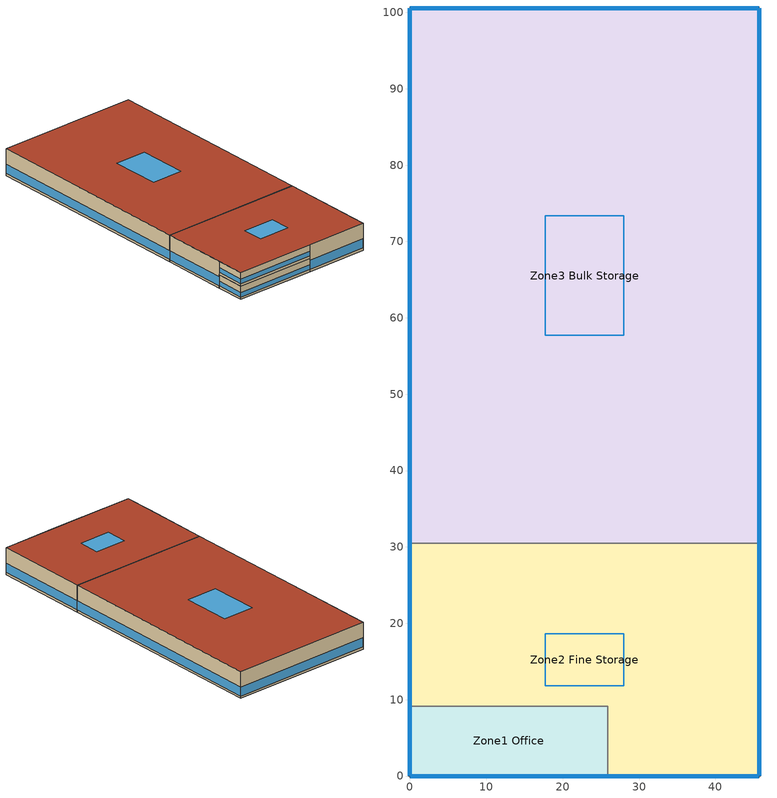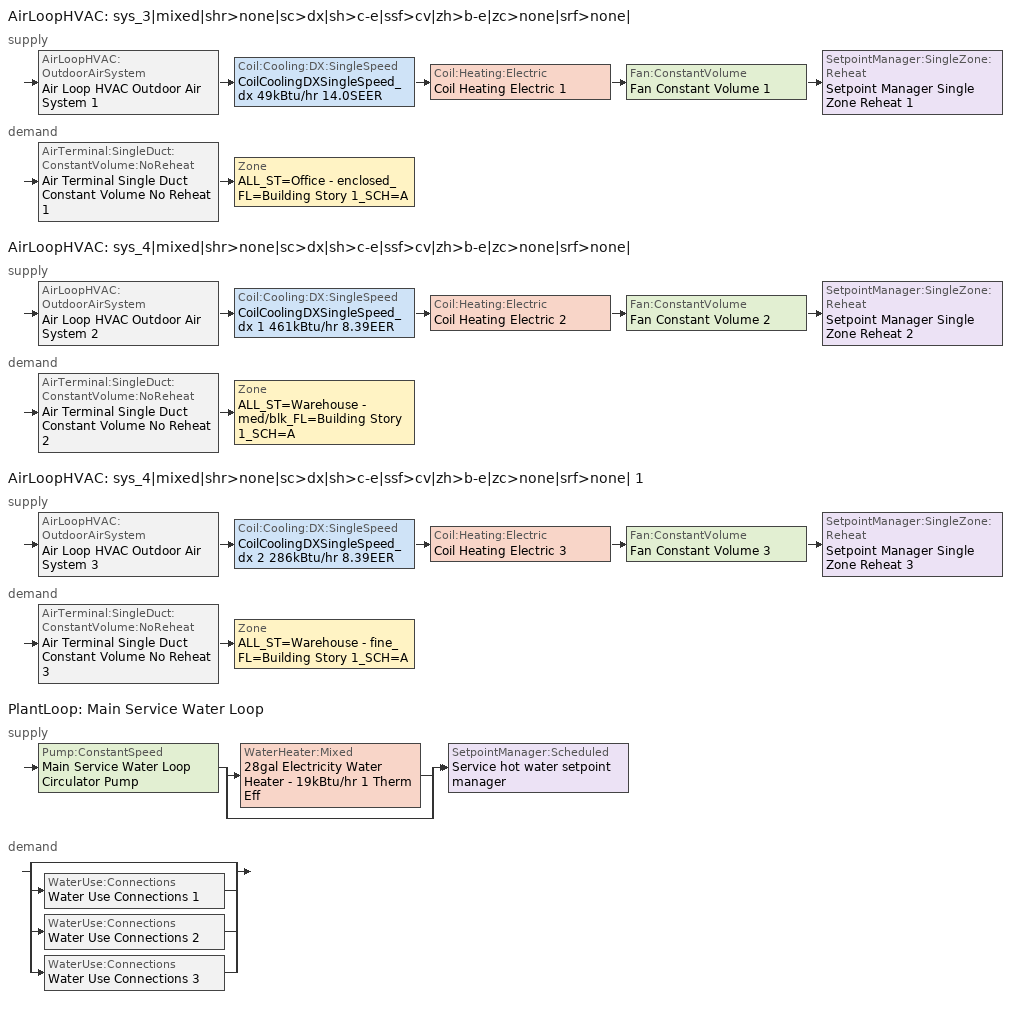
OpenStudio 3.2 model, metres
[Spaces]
Zone3 Bulk Storage
 floor foundation (BTAP-Grnd-Floor-Mass:U-0.757_std): 45.72,100.58 45.72,30.48 0,30.48 0,100.58 z0
 wall outside: 45.72,30.48 45.72,100.58 0,100.58 0,30.48 z0:8.53
 wall to Zone2 Fine Storage: 45.72,30.48 0,30.48 z0:8.53
 window (BTAP-Ext-FixedWindow:U=0.220 SHGC=0.600): 0,100.55 0,30.5 / 45.69,100.58 0.03,100.58 / 45.72,30.5 45.72,100.55 z0.76:3.61
 roof outside: 45.72,30.48 45.72,100.58 0,100.58 0,30.48 z8.53
 skylight (BTAP-Ext-Skylights:U=0.220 SHGC=0.600): 27.97,57.69 27.97,73.37 17.75,73.37 17.75,57.69 z8.53
Zone2 Fine Storage
 floor to Zone1 Office: 0,0 0,9.14 25.91,9.14 25.91,0 z4.27
 floor foundation (BTAP-Grnd-Floor-Mass:U-0.757_std): 45.72,30.48 45.72,0 25.91,0 25.91,9.14 0,9.14 0,30.48 z0
 wall outside: 0,30.48 0,9.14 / 25.91,0 45.72,0 45.72,30.48 z0:8.53; 0,9.14 0,0 25.91,0 z4.27:8.53
 wall to Zone1 Office: 0,9.14 25.91,9.14 25.91,0 z0:4.27
 window (BTAP-Ext-FixedWindow:U=0.220 SHGC=0.600): 25.93,0 45.69,0 / 0,30.45 0,9.17 / 45.72,0.03 45.72,30.45 z0.76:3.61; 0.03,0 25.88,0 z5.03:6.45; 0,9.12 0,0.03 z5.03:6.46
 roof outside: 45.72,0 45.72,30.48 0,30.48 0,0 z8.53
 skylight (BTAP-Ext-Skylights:U=0.220 SHGC=0.600): 27.97,11.83 27.97,18.65 17.75,18.65 17.75,11.83 z8.53
Zone1 Office
 floor foundation (BTAP-Grnd-Floor-Mass:U-0.757_std): 25.91,9.14 25.91,0 0,0 0,9.14 z0
 wall outside: 0,9.14 0,0 25.91,0 z0:4.27
 window (BTAP-Ext-FixedWindow:U=0.220 SHGC=0.600): 0.03,0 25.88,0 / 0,9.12 0,0.03 z0.76:2.19
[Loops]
AirLoopHVAC 'sys_3|mixed|shr>none|sc>dx|sh>c-e|ssf>cv|zh>b-e|zc>none|srf>none|'
 supply: AirLoopHVAC:OutdoorAirSystem 'Air Loop HVAC Outdoor Air System 1' > Coil:Cooling:DX:SingleSpeed 'CoilCoolingDXSingleSpeed_dx 49kBtu/hr 14.0SEER' > Coil:Heating:Electric 'Coil Heating Electric 1' > Fan:ConstantVolume 'Fan Constant Volume 1' > SetpointManager:SingleZone:Reheat 'Setpoint Manager Single Zone Reheat 1'
 demand: AirTerminal:SingleDuct:ConstantVolume:NoReheat 'Air Terminal Single Duct Constant Volume No Reheat 1' > Zone 'ALL_ST=Office - enclosed_FL=Building Story 1_SCH=A'
AirLoopHVAC 'sys_4|mixed|shr>none|sc>dx|sh>c-e|ssf>cv|zh>b-e|zc>none|srf>none|'
 supply: AirLoopHVAC:OutdoorAirSystem 'Air Loop HVAC Outdoor Air System 2' > Coil:Cooling:DX:SingleSpeed 'CoilCoolingDXSingleSpeed_dx 1 461kBtu/hr 8.39EER' > Coil:Heating:Electric 'Coil Heating Electric 2' > Fan:ConstantVolume 'Fan Constant Volume 2' > SetpointManager:SingleZone:Reheat 'Setpoint Manager Single Zone Reheat 2'
 demand: AirTerminal:SingleDuct:ConstantVolume:NoReheat 'Air Terminal Single Duct Constant Volume No Reheat 2' > Zone 'ALL_ST=Warehouse - med/blk_FL=Building Story 1_SCH=A'
AirLoopHVAC 'sys_4|mixed|shr>none|sc>dx|sh>c-e|ssf>cv|zh>b-e|zc>none|srf>none| 1'
 supply: AirLoopHVAC:OutdoorAirSystem 'Air Loop HVAC Outdoor Air System 3' > Coil:Cooling:DX:SingleSpeed 'CoilCoolingDXSingleSpeed_dx 2 286kBtu/hr 8.39EER' > Coil:Heating:Electric 'Coil Heating Electric 3' > Fan:ConstantVolume 'Fan Constant Volume 3' > SetpointManager:SingleZone:Reheat 'Setpoint Manager Single Zone Reheat 3'
 demand: AirTerminal:SingleDuct:ConstantVolume:NoReheat 'Air Terminal Single Duct Constant Volume No Reheat 3' > Zone 'ALL_ST=Warehouse - fine_FL=Building Story 1_SCH=A'
PlantLoop 'Main Service Water Loop'
 supply: Pump:ConstantSpeed 'Main Service Water Loop Circulator Pump' > split
  | WaterHeater:Mixed '28gal Electricity Water Heater - 19kBtu/hr 1 Therm Eff'
  | bypass
  join > SetpointManager:Scheduled 'Service hot water setpoint manager'
 demand: split
  | bypass
  | WaterUse:Connections 'Water Use Connections 1'
  | WaterUse:Connections 'Water Use Connections 2'
  | WaterUse:Connections 'Water Use Connections 3'
[ClimateZones]
Climate Zone Institution Name 1=ASHRAE; Climate Zone Document Name 1=ANSI/ASHRAE Standard 169; Climate Zone Document Year 1=2006; Climate Zone Institution Name 2=CEC; Climate Zone Document Name 2=California Climate Zone Descriptions; Climate Zone Document Year 2=1995
[Building]
Warehouse: Default Construction Set=BTAP-Mass at hdd = 5000.0; Standards Number of Stories=1; Standards Number of Above Ground Stories=1; Standards Template=NECB2011; Standards Building Type=Warehouse
[Site]
Calgary Intl AP_AB_CAN: Latitude {deg}=51.114; Longitude {deg}=-114.02; Time Zone {hr}=-7; Elevation {m}=1084.1
[Site:WaterMainsTemperature]
Calculation Method=Correlation; Annual Average Outdoor Air Temperature {C}=5; Maximum Difference In Monthly Average Outdoor Air Temperatures {deltaC}=23.3
[Site:GroundTemperature:BuildingSurface]
19.527, 19.502, 19.536, 19.598, 20.002, 21.64, 22.225, 22.375, 21.449, 20.121, 19.802, 19.633
[SizingPeriod:DesignDay] Barometric Pressure {Pa}=88961; Sky Clearness=0; Rain Indicator=0; Snow Indicator=0; Day of Month=21; Daylight Saving Time Indicator=0; Humidity Indicating Type=Wetbulb; Dry-Bulb Temperature Range Modifier Type=DefaultMultipliers
Name | Maximum Dry-Bulb Temperature {C} | Daily Dry-Bulb Temperature Range {deltaC} | Humidity Indicating Conditions at Maximum Dry-Bulb | Wind Speed {m/s} | Wind Direction {deg} | Month | Day Type | Solar Model Indicator | ASHRAE Taub | ASHRAE Taud
Calgary Intl AP Ann Clg .4% Condns DB=>MWB | 28.5 | 12.1 | 16.1 | 4.5 | 160 | 7 | SummerDesignDay | ASHRAETau | 0.339 | 2.421
Calgary Intl AP Ann Htg 99.6% Condns DB | -28.5 | 0 | -28.5 | 2.9 | 200 | 1 | WinterDesignDay | ASHRAEClearSky
[Material:NoMass] Roughness=Smooth; Thermal Absorptance=0.9; Solar Absorptance=0.7
Name | Thermal Resistance {m2-K/W} | Visible Absorptance
Typical Carpet Pad; Typical Carpet Pad 1 | 0.21648 | 0.8
Typical Insulation 1 | 5.91238 | 0.7
Typical Insulation 2 | 4.49096 | 0.7
Typical Insulation 3 | 6.17282 | 0.7
Typical Carpet Pad 2 | 1.25503 | 0.8
Typical Carpet Pad 3; Typical Carpet Pad 4 | 3.45515 | 0.8
Typical Insulation 4 | 0.454528 | 0.7
Typical Insulation 5 | 0.454545 | 0.7
[Material]
Name | Roughness | Thickness {m} | Conductivity {W/m-K} | Density {kg/m3} | Specific Heat {J/kg-K} | Thermal Absorptance | Solar Absorptance | Visible Absorptance
G05 25mm wood | MediumSmooth | 0.0254 | 0.15 | 608 | 1630 | 0.9 | 0.5 | 0.5
100mm Normalweight concrete floor 1 | MediumSmooth | 0.1016 | 2.31 | 2322 | 832
G01 13mm gypsum board 1 | Smooth | 0.0127 | 0.16 | 800 | 1090 | 0.9 | 0.7 | 0.5
4 in. Normalweight Concrete Floor 1 | MediumRough | 0.1016 | 2.31 | 2322 | 832 | 0.9 | 0.7 | 0.7
1IN Stucco 1 | Smooth | 0.0253 | 0.6918 | 1858 | 837 | 0.9 | 0.7 | 0.92
8IN CONCRETE HW RefBldg 1 | Rough | 0.2032 | 1.311 | 2240 | 836.8 | 0.9 | 0.7 | 0.7
1/2IN Gypsum 1 | Smooth | 0.0127 | 0.16 | 784.9 | 830 | 0.9 | 0.4 | 0.4
Metal Roof Surface 1; F08 Metal surface 1 | Smooth | 0.0008 | 45.28 | 7824 | 500 | 0.9 | 0.7 | 0.7
6 in. Normalweight Concrete Floor 1; 6 in. Normalweight Concrete Floor 2; 6 in. Normalweight Concrete Floor 3 | MediumRough | 0.1524 | 2.31 | 2322 | 832 | 0.9 | 0.7 | 0.7
Expanded Polystyrene | MediumSmooth | 0.0363959 | 0.029 | 29 | 1210
[Construction]
BTAP-Int-Partition; BTAP-Int-Door: G05 25mm wood
BTAP-Int-Floor: 100mm Normalweight concrete floor 1, Typical Carpet Pad
BTAP-Int-Wall: G01 13mm gypsum board 1, G01 13mm gypsum board 1
BTAP-Int-Ceiling: Typical Carpet Pad, 100mm Normalweight concrete floor 1
BTAP-Int-Window: SimpleGlazing
BTAP-Ext-Floor-Mass:U-0.162: Typical Insulation 1, 4 in. Normalweight Concrete Floor 1, Typical Carpet Pad 1
BTAP-Ext-Wall-Mass:U-0.21: 1IN Stucco 1, 8IN CONCRETE HW RefBldg 1, Typical Insulation 2, 1/2IN Gypsum 1
BTAP-Ext-Roof-Metal:U-0.162: Metal Roof Surface 1, Typical Insulation 3
BTAP-Grnd-Floor-Mass:U-0.757: 6 in. Normalweight Concrete Floor 1, Typical Carpet Pad 2
BTAP-Grnd-Wall-Mass:U-0.284: 6 in. Normalweight Concrete Floor 2, Typical Carpet Pad 3
BTAP-Grnd-Roof-Mass:U-0.284: 6 in. Normalweight Concrete Floor 3, Typical Carpet Pad 4
BTAP-Ext-FixedWindow:U=0.220 SHGC=0.600; BTAP-Ext-GlassDoors:U=0.220 SHGC=0.600; BTAP-Ext-Skylights:U=0.220 SHGC=0.600; BTAP-Ext-DaylightDomes:U=0.220 SHGC=0.600; BTAP-Ext-DaylightDiffuser:U=0.220 SHGC=0.600: SimpleGlazing:U=0.220 SHGC=0.600
BTAP-Ext-Door:U-2.2: F08 Metal surface 1, Typical Insulation 4
BTAP-Ext-OverHeadDoor:U-2.2: Typical Insulation 5
BTAP-Grnd-Floor-Mass:U-0.757_std: 6 in. Normalweight Concrete Floor 1, Expanded Polystyrene
[DefaultConstructionSet]
BTAP-Mass at hdd = 5000.0: Default Exterior Surface Constructions=BTAP-Mass at hdd = 5000.0; Default Interior Surface Constructions=Default Surface Constructions 2; Default Ground Contact Surface Constructions=BTAP-Mass at hdd = 5000.0 1; Default Exterior SubSurface Constructions=BTAP-Mass at hdd = 5000.0; Default Interior SubSurface Constructions=Default Sub Surface Constructions 2; Interior Partition Construction=BTAP-Int-Partition
[DefaultSurfaceConstructions]
Name | Floor Construction | Wall Construction | Roof Ceiling Construction
Default Surface Constructions 2 | BTAP-Int-Floor | BTAP-Int-Wall | BTAP-Int-Ceiling
BTAP-Mass at hdd = 5000.0 | BTAP-Ext-Floor-Mass:U-0.162 | BTAP-Ext-Wall-Mass:U-0.21 | BTAP-Ext-Roof-Metal:U-0.162
BTAP-Mass at hdd = 5000.0 1 | BTAP-Grnd-Floor-Mass:U-0.757 | BTAP-Grnd-Wall-Mass:U-0.284 | BTAP-Grnd-Roof-Mass:U-0.284
[DefaultSubSurfaceConstructions]
Name | Fixed Window Construction | Operable Window Construction | Door Construction | Glass Door Construction | Overhead Door Construction | Skylight Construction | Tubular Daylight Dome Construction | Tubular Daylight Diffuser Construction
Default Sub Surface Constructions 2 | BTAP-Int-Window | BTAP-Int-Window | BTAP-Int-Door
BTAP-Mass at hdd = 5000.0 | BTAP-Ext-FixedWindow:U=0.220 SHGC=0.600 | BTAP-Ext-FixedWindow:U=0.220 SHGC=0.600 | BTAP-Ext-Door:U-2.2 | BTAP-Ext-GlassDoors:U=0.220 SHGC=0.600 | BTAP-Ext-OverHeadDoor:U-2.2 | BTAP-Ext-Skylights:U=0.220 SHGC=0.600 | BTAP-Ext-DaylightDomes:U=0.220 SHGC=0.600 | BTAP-Ext-DaylightDiffuser:U=0.220 SHGC=0.600
[WindowMaterial:SimpleGlazingSystem] U-Factor {W/m2-K}=2.2; Solar Heat Gain Coefficient=0.6; Visible Transmittance=0.21
SimpleGlazing; SimpleGlazing:U=0.220 SHGC=0.600
[Space] Building Story=Building Story 1; Part of Total Floor Area=Yes
Name | Space Type | Thermal Zone
Zone3 Bulk Storage | Space Function Warehouse - med/blk | ALL_ST=Warehouse - med/blk_FL=Building Story 1_SCH=A
Zone2 Fine Storage | Space Function Warehouse - fine | ALL_ST=Warehouse - fine_FL=Building Story 1_SCH=A
Zone1 Office | Space Function Office - enclosed | ALL_ST=Office - enclosed_FL=Building Story 1_SCH=A
[BuildingStory]
Building Story 1: Nominal Z Coordinate {m}=0
[SpaceType] Standards Building Type=Space Function
Name | Default Schedule Set | Design Specification Outdoor Air Object | Standards Space Type
Space Function Warehouse - med/blk | Space Function Warehouse - med/blk Schedule Set | Space Function Warehouse - med/blk Ventilation | Warehouse - med/blk
Space Function Warehouse - fine | Space Function Warehouse - fine Schedule Set | Space Function Warehouse - fine Ventilation | Warehouse - fine
Space Function Office - enclosed | Space Function Office - enclosed Schedule Set | Space Function Office - enclosed Ventilation | Office - enclosed
[People:Definition] Number of People Calculation Method=People/Area; Fraction Radiant=0.3
Name | People per Space Floor Area {person/m2}
Space Function Office - enclosed People Definition | 0.0500522
Space Function Warehouse - fine People Definition | 0.0200209
Space Function Warehouse - med/blk People Definition | 0.0100104
[People] Work Efficiency Schedule=Work Efficiency Schedule; Clothing Insulation Schedule=Clothing Schedule; Air Velocity Schedule=Air Velocity Schedule; Multiplier=1
Name | People Definition | Space or SpaceType
Space Function Office - enclosed People | Space Function Office - enclosed People Definition | Space Function Office - enclosed
Space Function Warehouse - fine People | Space Function Warehouse - fine People Definition | Space Function Warehouse - fine
Space Function Warehouse - med/blk People | Space Function Warehouse - med/blk People Definition | Space Function Warehouse - med/blk
[Lights:Definition] Design Level Calculation Method=Watts/Area; Fraction Radiant=0.5; Fraction Visible=0.2
Name | Watts per Space Floor Area {W/m2}
Space Function Office - enclosed Lights Definition | 11.8999
Space Function Warehouse - fine Lights Definition | 10.1999
Space Function Warehouse - med/blk Lights Definition | 6.39995
[Lights] Fraction Replaceable=1
Name | Lights Definition | Space or SpaceType
Space Function Office - enclosed Lights | Space Function Office - enclosed Lights Definition | Space Function Office - enclosed
Space Function Warehouse - fine Lights | Space Function Warehouse - fine Lights Definition | Space Function Warehouse - fine
Space Function Warehouse - med/blk Lights | Space Function Warehouse - med/blk Lights Definition | Space Function Warehouse - med/blk
[ElectricEquipment:Definition] Design Level Calculation Method=Watts/Area; Fraction Radiant=0.5
Name | Watts per Space Floor Area {W/m2}
Space Function Office - enclosed Elec Equip Definition | 7.49994
Space Function Warehouse - fine Elec Equip Definition; Space Function Warehouse - med/blk Elec Equip Definition | 0.999992
[ElectricEquipment]
Name | Electric Equipment Definition | Space or SpaceType
Space Function Office - enclosed Elec Equip | Space Function Office - enclosed Elec Equip Definition | Space Function Office - enclosed
Space Function Warehouse - fine Elec Equip | Space Function Warehouse - fine Elec Equip Definition | Space Function Warehouse - fine
Space Function Warehouse - med/blk Elec Equip | Space Function Warehouse - med/blk Elec Equip Definition | Space Function Warehouse - med/blk
[DesignSpecification:OutdoorAir] Outdoor Air Method=Sum
Name | Outdoor Air Flow per Person {m3/s-person} | Outdoor Air Flow per Floor Area {m3/s-m2}
Space Function Office - enclosed Ventilation | 0.0142092
Space Function Warehouse - fine Ventilation; Space Function Warehouse - med/blk Ventilation |  | 0.000254
[DefaultScheduleSet] Number of People Schedule=NECB-A-Occupancy; People Activity Level Schedule=NECB-Activity; Lighting Schedule=NECB-A-Lighting; Electric Equipment Schedule=NECB-A-Electric-Equipment; Infiltration Schedule=Always On
Space Function Office - enclosed Schedule Set; Space Function Warehouse - fine Schedule Set; Space Function Warehouse - med/blk Schedule Set
[ThermostatSetpoint:DualSetpoint] Heating Setpoint Temperature Schedule=NECB-A-Thermostat Setpoint-Heating; Cooling Setpoint Temperature Schedule=NECB-A-Thermostat Setpoint-Cooling
Space Function Office - enclosed Thermostat 3; Space Function Warehouse - med/blk Thermostat 3; Space Function Warehouse - fine Thermostat 3
[SpaceInfiltration:DesignFlowRate] Schedule=Always On Discrete; Design Flow Rate Calculation Method=Flow/ExteriorArea; Flow per Exterior Surface Area {m3/s-m2}=0.00025; Constant Term Coefficient=0; Temperature Term Coefficient=0; Velocity Term Coefficient=0.224; Velocity Squared Term Coefficient=0
Name | Space or SpaceType
Zone1 Office Infiltration | Zone1 Office
Zone2 Fine Storage Infiltration | Zone2 Fine Storage
Zone3 Bulk Storage Infiltration | Zone3 Bulk Storage
[ThermalZone] Use Ideal Air Loads=No
Name | Thermostat
ALL_ST=Office - enclosed_FL=Building Story 1_SCH=A | Space Function Office - enclosed Thermostat 3
ALL_ST=Warehouse - med/blk_FL=Building Story 1_SCH=A | Space Function Warehouse - med/blk Thermostat 3
ALL_ST=Warehouse - fine_FL=Building Story 1_SCH=A | Space Function Warehouse - fine Thermostat 3
[Sizing:Zone] Zone Cooling Design Supply Air Temperature Input Method=TemperatureDifference; Zone Cooling Design Supply Air Temperature {C}=14; Zone Cooling Design Supply Air Temperature Difference {deltaC}=11; Zone Heating Design Supply Air Temperature Input Method=TemperatureDifference; Zone Heating Design Supply Air Temperature {C}=40; Zone Heating Design Supply Air Temperature Difference {deltaC}=21; Zone Cooling Design Supply Air Humidity Ratio {kg-H2O/kg-air}=0.0085; Zone Heating Design Supply Air Humidity Ratio {kg-H2O/kg-air}=0.008; Zone Heating Sizing Factor=1.3; Zone Cooling Sizing Factor=1.1; Cooling Design Air Flow Method=DesignDay; Heating Design Air Flow Method=DesignDay; Account for Dedicated Outdoor Air System=No; Dedicated Outdoor Air System Control Strategy=NeutralSupplyAir; Dedicated Outdoor Air Low Setpoint Temperature for Design {C}=autosize; Dedicated Outdoor Air High Setpoint Temperature for Design {C}=autosize
ALL_ST=Office - enclosed_FL=Building Story 1_SCH=A; ALL_ST=Warehouse - med/blk_FL=Building Story 1_SCH=A; ALL_ST=Warehouse - fine_FL=Building Story 1_SCH=A
[Zone equipment]
ALL_ST=Office - enclosed_FL=Building Story 1_SCH=A: Zone HVAC Baseboard Convective Electric 1, Air Terminal Single Duct Constant Volume No Reheat 1
ALL_ST=Warehouse - med/blk_FL=Building Story 1_SCH=A: Zone HVAC Baseboard Convective Electric 2, Air Terminal Single Duct Constant Volume No Reheat 2
ALL_ST=Warehouse - fine_FL=Building Story 1_SCH=A: Zone HVAC Baseboard Convective Electric 3, Air Terminal Single Duct Constant Volume No Reheat 3
[Foundation:Kiva]
Bldg Kiva Foundation: Wall Height Above Grade {m}=0; Wall Depth Below Slab {m}=0
[SurfaceProperty:ExposedFoundationPerimeter] Exposed Perimeter Calculation Method=TotalExposedPerimeter
Name | Total Exposed Perimeter {m}
Office Floor | 35.0503
Fine Storage Floor | 71.6245
Bulk Storage Floor | 185.919
[Foundation:Kiva:Settings]

[AirLoopHVAC] Design Supply Air Flow Rate {m3/s}=autosize; Design Return Air Flow Fraction of Supply Air Flow=1
Name | Availability Schedule
sys_3|mixed|shr>none|sc>dx|sh>c-e|ssf>cv|zh>b-e|zc>none|srf>none| | sys_3|mixed|shr>none|sc>dx|sh>c-e|ssf>cv|zh>b-e|zc>none|srf>none| Occ Sch
sys_4|mixed|shr>none|sc>dx|sh>c-e|ssf>cv|zh>b-e|zc>none|srf>none| | sys_4|mixed|shr>none|sc>dx|sh>c-e|ssf>cv|zh>b-e|zc>none|srf>none| Occ Sch
sys_4|mixed|shr>none|sc>dx|sh>c-e|ssf>cv|zh>b-e|zc>none|srf>none| 1 | sys_4|mixed|shr>none|sc>dx|sh>c-e|ssf>cv|zh>b-e|zc>none|srf>none| 1 Occ Sch
[Sizing:System] Type of Load to Size On=Sensible; Design Outdoor Air Flow Rate {m3/s}=Autosize; Central Heating Maximum System Air Flow Ratio=1; Preheat Design Temperature {C}=7; Preheat Design Humidity Ratio {kg-H2O/kg-Air}=0.008; Precool Design Temperature {C}=13; Precool Design Humidity Ratio {kg-H2O/kg-Air}=0.008; Central Cooling Design Supply Air Temperature {C}=13; Central Heating Design Supply Air Temperature {C}=43; Sizing Option=NonCoincident; 100% Outdoor Air in Cooling=No; 100% Outdoor Air in Heating=No; Central Cooling Design Supply Air Humidity Ratio {kg-H2O/kg-Air}=0.0085; Central Heating Design Supply Air Humidity Ratio {kg-H2O/kg-Air}=0.008; Cooling Design Air Flow Method=DesignDay; Cooling Design Air Flow Rate {m3/s}=0; Heating Design Air Flow Method=DesignDay; Heating Design Air Flow Rate {m3/s}=0; System Outdoor Air Method=ZoneSum; Zone Maximum Outdoor Air Fraction=1; Cooling Supply Air Flow Rate Per Floor Area {m3/s-m2}=0.00996765; Cooling Fraction of Autosized Cooling Supply Air Flow Rate=1; Cooling Supply Air Flow Rate Per Unit Cooling Capacity {m3/s-W}=3.94755e-05; Heating Supply Air Flow Rate Per Floor Area {m3/s-m2}=0.00996765; Heating Fraction of Autosized Heating Supply Air Flow Rate=1; Heating Fraction of Autosized Cooling Supply Air Flow Rate=1; Heating Supply Air Flow Rate Per Unit Heating Capacity {m3/s-W}=3.15882e-05; Cooling Design Capacity Method=CoolingDesignCapacity; Cooling Design Capacity {W}=autosize; Cooling Design Capacity Per Floor Area {W/m2}=234.7; Fraction of Autosized Cooling Design Capacity=1; Heating Design Capacity Method=HeatingDesignCapacity; Heating Design Capacity {W}=autosize; Heating Design Capacity Per Floor Area {W/m2}=157; Fraction of Autosized Heating Design Capacity=1; Central Cooling Capacity Control Method=OnOff
sys_3|mixed|shr>none|sc>dx|sh>c-e|ssf>cv|zh>b-e|zc>none|srf>none|; sys_4|mixed|shr>none|sc>dx|sh>c-e|ssf>cv|zh>b-e|zc>none|srf>none|; sys_4|mixed|shr>none|sc>dx|sh>c-e|ssf>cv|zh>b-e|zc>none|srf>none| 1
[Fan:ConstantVolume] Availability Schedule=Always On Discrete; Fan Total Efficiency=0.39975; Pressure Rise {Pa}=640; Maximum Flow Rate {m3/s}=AutoSize; Motor Efficiency=0.615
Fan Constant Volume 1; Fan Constant Volume 2; Fan Constant Volume 3
[Coil:Cooling:DX:SingleSpeed] Availability Schedule=Always On Discrete; Rated Total Cooling Capacity {W}=autosize; Rated Sensible Heat Ratio=autosize; Rated Air Flow Rate {m3/s}=autosize; Rated Evaporator Fan Power Per Volume Flow Rate {W/(m3/s)}=773.3; Total Cooling Capacity Function of Temperature Curve=DXCOOL-NECB2011-REF-CAPFT; Total Cooling Capacity Function of Flow Fraction Curve=DXCOOL-NECB2011-REF-CAPFFLOW; Energy Input Ratio Function of Temperature Curve=DXCOOL-NECB2011-REF-COOLEIRFT; Energy Input Ratio Function of Flow Fraction Curve=DXCOOL-NECB2011-REF-COOLEIRFFLOW; Part Load Fraction Correlation Curve=DXCOOL-NECB2011-REF-COOLPLFFPLR; Minimum Outdoor Dry-Bulb Temperature for Compressor Operation {C}=-25; Condenser Type=AirCooled; Evaporative Condenser Effectiveness=0; Evaporative Condenser Air Flow Rate {m3/s}=Autosize; Evaporative Condenser Pump Rated Power Consumption {W}=Autosize; Crankcase Heater Capacity {W}=0; Maximum Outdoor Dry-Bulb Temperature for Crankcase Heater Operation {C}=0; Basin Heater Capacity {W/K}=0; Basin Heater Setpoint Temperature {C}=10
Name | Rated COP {W/W}
CoilCoolingDXSingleSpeed_dx 49kBtu/hr 14.0SEER | 4.11713
CoilCoolingDXSingleSpeed_dx 1 461kBtu/hr 8.39EER; CoilCoolingDXSingleSpeed_dx 2 286kBtu/hr 8.39EER | 2.92983
[Coil:Heating:Electric] Availability Schedule=Always On Discrete
Coil Heating Electric 1; Coil Heating Electric 2; Coil Heating Electric 3
[Controller:OutdoorAir] Minimum Outdoor Air Flow Rate {m3/s}=autosize; Maximum Outdoor Air Flow Rate {m3/s}=Autosize; Economizer Control Action Type=ModulateFlow; Lockout Type=NoLockout; Minimum Limit Type=FixedMinimum; High Humidity Control=No; Heat Recovery Bypass Control Type=BypassWhenWithinEconomizerLimits
Name | Economizer Control Type | Economizer Maximum Limit Dry-Bulb Temperature {C} | Economizer Maximum Limit Enthalpy {J/kg} | Economizer Minimum Limit Dry-Bulb Temperature {C} | Minimum Outdoor Air Schedule | Controller Mechanical Ventilation
Controller Outdoor Air 1 | NoEconomizer | 28 | 64000 | -100 | sys_3|mixed|shr>none|sc>dx|sh>c-e|ssf>cv|zh>b-e|zc>none|srf>none| Occ Sch | Controller Mechanical Ventilation 1
Controller Outdoor Air 2 | DifferentialEnthalpy |  |  |  | sys_4|mixed|shr>none|sc>dx|sh>c-e|ssf>cv|zh>b-e|zc>none|srf>none| Occ Sch | Controller Mechanical Ventilation 2
Controller Outdoor Air 3 | DifferentialEnthalpy |  |  |  | sys_4|mixed|shr>none|sc>dx|sh>c-e|ssf>cv|zh>b-e|zc>none|srf>none| 1 Occ Sch | Controller Mechanical Ventilation 3
[Controller:MechanicalVentilation] Availability Schedule=Always On Discrete; System Outdoor Air Method=ZoneSum
Controller Mechanical Ventilation 1; Controller Mechanical Ventilation 2; Controller Mechanical Ventilation 3
[AirLoopHVAC:OutdoorAirSystem]
Name | Controller
Air Loop HVAC Outdoor Air System 1 | Controller Outdoor Air 1
Air Loop HVAC Outdoor Air System 2 | Controller Outdoor Air 2
Air Loop HVAC Outdoor Air System 3 | Controller Outdoor Air 3
[SetpointManager:SingleZone:Reheat] Minimum Supply Air Temperature {C}=13; Maximum Supply Air Temperature {C}=43
Name | Control Zone
Setpoint Manager Single Zone Reheat 1 | ALL_ST=Office - enclosed_FL=Building Story 1_SCH=A
Setpoint Manager Single Zone Reheat 2 | ALL_ST=Warehouse - med/blk_FL=Building Story 1_SCH=A
Setpoint Manager Single Zone Reheat 3 | ALL_ST=Warehouse - fine_FL=Building Story 1_SCH=A
[ZoneHVAC:Baseboard:Convective:Electric] Availability Schedule=Always On Discrete; Nominal Capacity {W}=autosize; Efficiency=1
Zone HVAC Baseboard Convective Electric 1; Zone HVAC Baseboard Convective Electric 2; Zone HVAC Baseboard Convective Electric 3
[AirTerminal:SingleDuct:ConstantVolume:NoReheat] Availability Schedule=Always On Discrete; Maximum Air Flow Rate {m3/s}=AutoSize
Air Terminal Single Duct Constant Volume No Reheat 1; Air Terminal Single Duct Constant Volume No Reheat 2; Air Terminal Single Duct Constant Volume No Reheat 3
[PlantLoop]
Main Service Water Loop: Glycol Concentration=0; Maximum Loop Temperature {C}=60; Minimum Loop Temperature {C}=10; Plant Loop Volume {m3}=Autocalculate; Load Distribution Scheme=Optimal
[Sizing:Plant]
Main Service Water Loop: Loop Type=Heating; Design Loop Exit Temperature {C}=60; Loop Design Temperature Difference {deltaC}=5; Sizing Option=NonCoincident; Zone Timesteps in Averaging Window=1; Coincident Sizing Factor Mode=None
[SetpointManager:Scheduled]
Service hot water setpoint manager: Control Variable=Temperature; Schedule=Service Water Loop Temp - 140F
[Pump:ConstantSpeed]
Main Service Water Loop Circulator Pump: Rated Flow Rate {m3/s}=autosize; Rated Pump Head {Pa}=5452.21; Rated Power Consumption {W}=autosize; Motor Efficiency=0.7; Fraction of Motor Inefficiencies to Fluid Stream=0; Pump Control Type=Intermittent; Design Power Sizing Method=PowerPerFlowPerPressure; Design Electric Power per Unit Flow Rate {W/(m3/s)}=348701.1; Design Shaft Power per Unit Flow Rate per Unit Head {W-s/m3-Pa}=1.28205
[WaterHeater:Mixed]
28gal Electricity Water Heater - 19kBtu/hr 1 Therm Eff: Tank Volume {m3}=0.105773; Setpoint Temperature Schedule=Service Water Loop Temp - 140F; Deadband Temperature Difference {deltaC}=2; Maximum Temperature Limit {C}=60; Heater Control Type=Cycle; Heater Maximum Capacity {W}=5526.65; Heater Fuel Type=Electricity; Heater Thermal Efficiency=1; Off Cycle Parasitic Fuel Consumption Rate {W}=21.6672; Off Cycle Parasitic Fuel Type=Electricity; Off Cycle Parasitic Heat Fraction to Tank=0.8; On Cycle Parasitic Fuel Consumption Rate {W}=21.6672; On Cycle Parasitic Fuel Type=Electricity; On Cycle Parasitic Heat Fraction to Tank=0; Ambient Temperature Indicator=Schedule; Ambient Temperature Schedule=Water Heater Ambient Temp Schedule - 70.0f; Off Cycle Loss Coefficient to Ambient Temperature {W/K}=1.57255; On Cycle Loss Coefficient to Ambient Temperature {W/K}=1.57255; Use Side Effectiveness=1; Source Side Effectiveness=1; Use Side Design Flow Rate {m3/s}=autosize; Source Side Design Flow Rate {m3/s}=autosize; Indirect Water Heating Recovery Time {hr}=1.5; Source Side Flow Control Mode=IndirectHeatPrimarySetpoint
[WaterHeater:Sizing]
28gal Electricity Water Heater - 19kBtu/hr 1 Therm Eff: Design Mode=PeakDraw; Time Storage Can Meet Peak Draw {hr}=0.538503; Time for Tank Recovery {hr}=0; Nominal Tank Volume for Autosizing Plant Connections {m3}=1
[WaterUse:Connections] Drain Water Heat Exchanger Type=None; Drain Water Heat Exchanger Destination=Plant
Name | Water Use Equipment Name 1
Water Use Connections 1 | Zone1 office Service Water Use 0.09gal/min
Water Use Connections 2 | Zone2 fine storage Service Water Use 0.15gal/min
Water Use Connections 3 | Zone3 bulk storage Service Water Use 0.18gal/min
[WaterUse:Equipment:Definition]
Name | Peak Flow Rate {m3/s} | Target Temperature Schedule | Sensible Fraction Schedule | Latent Fraction Schedule
Zone1 office Service Water Use Def 0.09gal/min | 5.73409e-06 | Schedule Ruleset 5 | Schedule Ruleset 3 | Schedule Ruleset 4
Zone2 fine storage Service Water Use Def 0.15gal/min | 9.75642e-06 | Schedule Ruleset 8 | Schedule Ruleset 6 | Schedule Ruleset 7
Zone3 bulk storage Service Water Use Def 0.18gal/min | 1.12199e-05 | Schedule Ruleset 11 | Schedule Ruleset 9 | Schedule Ruleset 10
[WaterUse:Equipment] Flow Rate Fraction Schedule=NECB-A-Service Water Heating
Name | Water Use Equipment Definition | Space
Zone1 office Service Water Use 0.09gal/min | Zone1 office Service Water Use Def 0.09gal/min | Zone1 Office
Zone2 fine storage Service Water Use 0.15gal/min | Zone2 fine storage Service Water Use Def 0.15gal/min | Zone2 Fine Storage
Zone3 bulk storage Service Water Use 0.18gal/min | Zone3 bulk storage Service Water Use Def 0.18gal/min | Zone3 Bulk Storage
[AvailabilityManager:NightCycle] Applicability Schedule=Always On Discrete; Control Type=CycleOnAny; Thermostat Tolerance {deltaC}=1; Cycling Run Time {s}=3600
Availability Manager Night Cycle 1; Availability Manager Night Cycle 2; Availability Manager Night Cycle 3
[EnergyManagementSystem:Sensor] Output Variable or Output Meter Index Key=Environment; Output Variable or Output Meter=Site Outdoor Air Drybulb Temperature
OAT; OAT_1
[EnergyManagementSystem:Actuator] Actuated Component Type=Schedule:Year; Actuated Component Control Type=Schedule Value
Name | Actuated Component
sys4mixedshrnonescdxshcessfcvzhbezcnonesrfnoneHtgSch0; sys4mixedshrnonescdxshcessfcvzhbezcnonesrfnone1HtgSch0 | NECB-A-Thermostat Setpoint-Heating
sys4mixedshrnonescdxshcessfcvzhbezcnonesrfnoneClgSch0; sys4mixedshrnonescdxshcessfcvzhbezcnonesrfnone1ClgSch0 | NECB-A-Thermostat Setpoint-Cooling
[EnergyManagementSystem:Program]
sys4mixedshrnonescdxshcessfcvzhbezcnonesrfnoneOptimumStartProg0: IF DaylightSavings==0 && DayOfWeek>1 && Hour==5 && OAT<23.9 && OAT>1.7; SET sys4mixedshrnonescdxshcessfcvzhbezcnonesrfnoneClgSch0 = 29.4; SET sys4mixedshrnonescdxshcessfcvzhbezcnonesrfnoneHtgSch0 = 15.6; ELSEIF DaylightSavings==0 && DayOfWeek==1 && Hour==7 && OAT<23.9 && OAT>1.7; SET sys4mixedshrnonescdxshcessfcvzhbezcnonesrfnoneClgSch0 = 29.4; SET sys4mixedshrnonescdxshcessfcvzhbezcnonesrfnoneHtgSch0 = 15.6; ELSEIF DaylightSavings==1 && DayOfWeek>1 && Hour==4 && OAT<23.9 && OAT>1.7; SET sys4mixedshrnonescdxshcessfcvzhbezcnonesrfnoneClgSch0 = 29.4; SET sys4mixedshrnonescdxshcessfcvzhbezcnonesrfnoneHtgSch0 = 15.6; ELSEIF DaylightSavings==1 && DayOfWeek==1 && Hour==6 && OAT<23.9 && OAT>1.7; SET sys4mixedshrnonescdxshcessfcvzhbezcnonesrfnoneClgSch0 = 29.4; SET sys4mixedshrnonescdxshcessfcvzhbezcnonesrfnoneHtgSch0 = 15.6; ELSE; SET sys4mixedshrnonescdxshcessfcvzhbezcnonesrfnoneClgSch0 = NULL; SET sys4mixedshrnonescdxshcessfcvzhbezcnonesrfnoneHtgSch0 = NULL; ENDIF
sys4mixedshrnonescdxshcessfcvzhbezcnonesrfnone1OptimumStartProg0: IF DaylightSavings==0 && DayOfWeek>1 && Hour==5 && OAT_1<23.9 && OAT_1>1.7; SET sys4mixedshrnonescdxshcessfcvzhbezcnonesrfnone1ClgSch0 = 29.4; SET sys4mixedshrnonescdxshcessfcvzhbezcnonesrfnone1HtgSch0 = 15.6; ELSEIF DaylightSavings==0 && DayOfWeek==1 && Hour==7 && OAT_1<23.9 && OAT_1>1.7; SET sys4mixedshrnonescdxshcessfcvzhbezcnonesrfnone1ClgSch0 = 29.4; SET sys4mixedshrnonescdxshcessfcvzhbezcnonesrfnone1HtgSch0 = 15.6; ELSEIF DaylightSavings==1 && DayOfWeek>1 && Hour==4 && OAT_1<23.9 && OAT_1>1.7; SET sys4mixedshrnonescdxshcessfcvzhbezcnonesrfnone1ClgSch0 = 29.4; SET sys4mixedshrnonescdxshcessfcvzhbezcnonesrfnone1HtgSch0 = 15.6; ELSEIF DaylightSavings==1 && DayOfWeek==1 && Hour==6 && OAT_1<23.9 && OAT_1>1.7; SET sys4mixedshrnonescdxshcessfcvzhbezcnonesrfnone1ClgSch0 = 29.4; SET sys4mixedshrnonescdxshcessfcvzhbezcnonesrfnone1HtgSch0 = 15.6; ELSE; SET sys4mixedshrnonescdxshcessfcvzhbezcnonesrfnone1ClgSch0 = NULL; SET sys4mixedshrnonescdxshcessfcvzhbezcnonesrfnone1HtgSch0 = NULL; ENDIF
[EnergyManagementSystem:ProgramCallingManager]
sys4mixedshrnonescdxshcessfcvzhbezcnonesrfnoneOptimumStartCallingManager0: BeginTimestepBeforePredictor; sys4mixedshrnonescdxshcessfcvzhbezcnonesrfnoneOptimumStartProg0
sys4mixedshrnonescdxshcessfcvzhbezcnonesrfnone1OptimumStartCallingManager0: BeginTimestepBeforePredictor; sys4mixedshrnonescdxshcessfcvzhbezcnonesrfnone1OptimumStartProg0
[Schedule:Ruleset]
Clothing Schedule: Default Day Schedule=Clothing Schedule Default Winter Clothes
Air Velocity Schedule: Default Day Schedule=Air Velocity Schedule Default
Work Efficiency Schedule: Default Day Schedule=Work Efficiency Schedule Default
NECB-A-Occupancy: Default Day Schedule=NECB-A-Occupancy Default
NECB-Activity: Default Day Schedule=NECB-Activity Default; Summer Design Day Schedule=NECB-Activity Summer Design Day; Winter Design Day Schedule=NECB-Activity Winter Design Day
NECB-A-Lighting: Default Day Schedule=NECB-A-Lighting Default
NECB-A-Electric-Equipment: Default Day Schedule=NECB-A-Electric-Equipment Default
Always On: Default Day Schedule=Always On Default
NECB-A-Thermostat Setpoint-Heating: Default Day Schedule=NECB-A-Thermostat Setpoint-Heating Default
NECB-A-Thermostat Setpoint-Cooling: Default Day Schedule=NECB-A-Thermostat Setpoint-Cooling Default
Service Water Loop Temp - 140F: Default Day Schedule=Service Water Loop Temp - 140F Default
Water Heater Ambient Temp Schedule - 70.0f: Default Day Schedule=Water Heater Ambient Temp Schedule - 70.0f Default
Schedule Ruleset 3: Default Day Schedule=Schedule Day 5
Schedule Ruleset 4: Default Day Schedule=Schedule Day 6
Schedule Ruleset 5: Default Day Schedule=Schedule Day 7
NECB-A-Service Water Heating: Default Day Schedule=NECB-A-Service Water Heating Default
Schedule Ruleset 6: Default Day Schedule=Schedule Day 8
Schedule Ruleset 7: Default Day Schedule=Schedule Day 9
Schedule Ruleset 8: Default Day Schedule=Schedule Day 10
Schedule Ruleset 9: Default Day Schedule=Schedule Day 11
Schedule Ruleset 10: Default Day Schedule=Schedule Day 12
Schedule Ruleset 11: Default Day Schedule=Schedule Day 13
sys_3|mixed|shr>none|sc>dx|sh>c-e|ssf>cv|zh>b-e|zc>none|srf>none| Occ Sch: Default Day Schedule=sys_3|mixed|shr>none|sc>dx|sh>c-e|ssf>cv|zh>b-e|zc>none|srf>none| Occ Sch Default; Summer Design Day Schedule=sys_3|mixed|shr>none|sc>dx|sh>c-e|ssf>cv|zh>b-e|zc>none|srf>none| Occ Sch Summer Design Day; Winter Design Day Schedule=sys_3|mixed|shr>none|sc>dx|sh>c-e|ssf>cv|zh>b-e|zc>none|srf>none| Occ Sch Winter Design Day
sys_4|mixed|shr>none|sc>dx|sh>c-e|ssf>cv|zh>b-e|zc>none|srf>none| Occ Sch: Default Day Schedule=sys_4|mixed|shr>none|sc>dx|sh>c-e|ssf>cv|zh>b-e|zc>none|srf>none| Occ Sch Default; Summer Design Day Schedule=sys_4|mixed|shr>none|sc>dx|sh>c-e|ssf>cv|zh>b-e|zc>none|srf>none| Occ Sch Summer Design Day; Winter Design Day Schedule=sys_4|mixed|shr>none|sc>dx|sh>c-e|ssf>cv|zh>b-e|zc>none|srf>none| Occ Sch Winter Design Day
sys_4|mixed|shr>none|sc>dx|sh>c-e|ssf>cv|zh>b-e|zc>none|srf>none| 1 Occ Sch: Default Day Schedule=sys_4|mixed|shr>none|sc>dx|sh>c-e|ssf>cv|zh>b-e|zc>none|srf>none| 1 Occ Sch Default; Summer Design Day Schedule=sys_4|mixed|shr>none|sc>dx|sh>c-e|ssf>cv|zh>b-e|zc>none|srf>none| 1 Occ Sch Summer Design Day; Winter Design Day Schedule=sys_4|mixed|shr>none|sc>dx|sh>c-e|ssf>cv|zh>b-e|zc>none|srf>none| 1 Occ Sch Winter Design Day
[Schedule:Day]
Clothing Schedule Default Winter Clothes; Always On Default; sys_3|mixed|shr>none|sc>dx|sh>c-e|ssf>cv|zh>b-e|zc>none|srf>none| Occ Sch Winter Design Day; sys_3|mixed|shr>none|sc>dx|sh>c-e|ssf>cv|zh>b-e|zc>none|srf>none| Occ Sch Summer Design Day; sys_4|mixed|shr>none|sc>dx|sh>c-e|ssf>cv|zh>b-e|zc>none|srf>none| Occ Sch Winter Design Day; sys_4|mixed|shr>none|sc>dx|sh>c-e|ssf>cv|zh>b-e|zc>none|srf>none| Occ Sch Summer Design Day; sys_4|mixed|shr>none|sc>dx|sh>c-e|ssf>cv|zh>b-e|zc>none|srf>none| 1 Occ Sch Winter Design Day; sys_4|mixed|shr>none|sc>dx|sh>c-e|ssf>cv|zh>b-e|zc>none|srf>none| 1 Occ Sch Summer Design Day: 24, 0, 1
Clothing Schedule Summer Clothes: 24, 0, 0.5
Air Velocity Schedule Default; NECB-A-Electric-Equipment Sat Day; NECB-A-Electric-Equipment Sun|Hol Day; Schedule Day 5; Schedule Day 8; Schedule Day 11: 24, 0, 0.2
Work Efficiency Schedule Default; NECB-A-Occupancy Sat Day; NECB-A-Occupancy Sun|Hol Day; sys_3|mixed|shr>none|sc>dx|sh>c-e|ssf>cv|zh>b-e|zc>none|srf>none| Occ Sch Sunday; sys_4|mixed|shr>none|sc>dx|sh>c-e|ssf>cv|zh>b-e|zc>none|srf>none| Occ Sch Sunday; sys_4|mixed|shr>none|sc>dx|sh>c-e|ssf>cv|zh>b-e|zc>none|srf>none| 1 Occ Sch Sunday: 24, 0, 0
NECB-A-Occupancy Default; NECB-A-Occupancy Default|Wkdy Day: 7, 0, 0, 8, 0, 0.1, 9, 0, 0.7, 12, 0, 0.9, 14, 0, 0.5, 17, 0, 0.9, 18, 0, 0.7, 19, 0, 0.3, 23, 0, 0.1, 24, 0, 0
NECB-Activity Default; NECB-Activity Winter Design Day; NECB-Activity Summer Design Day: 24, 0, 130
NECB-A-Lighting Default; NECB-A-Lighting Default|Wkdy Day: 7, 0, 0.05, 8, 0, 0.3, 9, 0, 0.8, 17, 0, 0.9, 18, 0, 0.8, 19, 0, 0.5, 21, 0, 0.3, 23, 0, 0.1, 24, 0, 0.05
NECB-A-Lighting Sat Day; NECB-A-Lighting Sun|Hol Day; Schedule Day 6; NECB-A-Service Water Heating Sat Day; NECB-A-Service Water Heating Sun|Hol Day; Schedule Day 9; Schedule Day 12: 24, 0, 0.05
NECB-A-Electric-Equipment Default; NECB-A-Electric-Equipment Default|Wkdy Day: 7, 0, 0.2, 8, 0, 0.3, 9, 0, 0.8, 18, 0, 0.9, 19, 0, 0.5, 21, 0, 0.3, 24, 0, 0.2
NECB-A-Thermostat Setpoint-Heating Default; NECB-A-Thermostat Setpoint-Heating Default|Wkdy Day: 6, 0, 18, 7, 0, 20, 21, 0, 22, 24, 0, 18
NECB-A-Thermostat Setpoint-Heating Sat Day; NECB-A-Thermostat Setpoint-Heating Sun|Hol Day: 24, 0, 18
NECB-A-Thermostat Setpoint-Cooling Default; NECB-A-Thermostat Setpoint-Cooling Default|Wkdy Day: 6, 0, 35, 21, 0, 24, 24, 0, 35
NECB-A-Thermostat Setpoint-Cooling Sat Day; NECB-A-Thermostat Setpoint-Cooling Sun|Hol Day: 24, 0, 35
Service Water Loop Temp - 140F Default; Schedule Day 7; Schedule Day 10; Schedule Day 13: 24, 0, 60
Water Heater Ambient Temp Schedule - 70.0f Default: 24, 0, 21.1111
NECB-A-Service Water Heating Default; NECB-A-Service Water Heating Default|Wkdy Day: 7, 0, 0.05, 8, 0, 0.1, 10, 0, 0.5, 16, 0, 0.9, 17, 0, 0.7, 18, 0, 0.5, 19, 0, 0.3, 22, 0, 0.2, 24, 0, 0.05
sys_3|mixed|shr>none|sc>dx|sh>c-e|ssf>cv|zh>b-e|zc>none|srf>none| Occ Sch Default; sys_4|mixed|shr>none|sc>dx|sh>c-e|ssf>cv|zh>b-e|zc>none|srf>none| Occ Sch Default; sys_4|mixed|shr>none|sc>dx|sh>c-e|ssf>cv|zh>b-e|zc>none|srf>none| 1 Occ Sch Default: 8, 0, 0, 19, 0, 1, 24, 0, 0
[Schedule:Rule] Date Specification Type=DateRange; Start Day=1
Name | Schedule Ruleset | Rule Order | Day Schedule | Start Month | End Month | End Day | Apply Monday | Apply Tuesday | Apply Wednesday | Apply Thursday | Apply Friday | Apply Saturday | Apply Sunday
Schedule Rule 1 | Clothing Schedule | 0 | Clothing Schedule Summer Clothes | 5 | 9 | 30
Schedule Rule 2 | NECB-A-Occupancy | 2 | NECB-A-Occupancy Default|Wkdy Day | 1 | 12 | 31 | Yes | Yes | Yes | Yes | Yes
Schedule Rule 3 | NECB-A-Occupancy | 1 | NECB-A-Occupancy Sat Day | 1 | 12 | 31 |  |  |  |  |  | Yes
Schedule Rule 4 | NECB-A-Occupancy | 0 | NECB-A-Occupancy Sun|Hol Day | 1 | 12 | 31 |  |  |  |  |  |  | Yes
Schedule Rule 5 | NECB-A-Lighting | 2 | NECB-A-Lighting Default|Wkdy Day | 1 | 12 | 31 | Yes | Yes | Yes | Yes | Yes
Schedule Rule 6 | NECB-A-Lighting | 1 | NECB-A-Lighting Sat Day | 1 | 12 | 31 |  |  |  |  |  | Yes
Schedule Rule 7 | NECB-A-Lighting | 0 | NECB-A-Lighting Sun|Hol Day | 1 | 12 | 31 |  |  |  |  |  |  | Yes
Schedule Rule 8 | NECB-A-Electric-Equipment | 2 | NECB-A-Electric-Equipment Default|Wkdy Day | 1 | 12 | 31 | Yes | Yes | Yes | Yes | Yes
Schedule Rule 9 | NECB-A-Electric-Equipment | 1 | NECB-A-Electric-Equipment Sat Day | 1 | 12 | 31 |  |  |  |  |  | Yes
Schedule Rule 10 | NECB-A-Electric-Equipment | 0 | NECB-A-Electric-Equipment Sun|Hol Day | 1 | 12 | 31 |  |  |  |  |  |  | Yes
Schedule Rule 11 | NECB-A-Thermostat Setpoint-Heating | 2 | NECB-A-Thermostat Setpoint-Heating Default|Wkdy Day | 1 | 12 | 31 | Yes | Yes | Yes | Yes | Yes
Schedule Rule 12 | NECB-A-Thermostat Setpoint-Heating | 1 | NECB-A-Thermostat Setpoint-Heating Sat Day | 1 | 12 | 31 |  |  |  |  |  | Yes
Schedule Rule 13 | NECB-A-Thermostat Setpoint-Heating | 0 | NECB-A-Thermostat Setpoint-Heating Sun|Hol Day | 1 | 12 | 31 |  |  |  |  |  |  | Yes
Schedule Rule 14 | NECB-A-Thermostat Setpoint-Cooling | 2 | NECB-A-Thermostat Setpoint-Cooling Default|Wkdy Day | 1 | 12 | 31 | Yes | Yes | Yes | Yes | Yes
Schedule Rule 15 | NECB-A-Thermostat Setpoint-Cooling | 1 | NECB-A-Thermostat Setpoint-Cooling Sat Day | 1 | 12 | 31 |  |  |  |  |  | Yes
Schedule Rule 16 | NECB-A-Thermostat Setpoint-Cooling | 0 | NECB-A-Thermostat Setpoint-Cooling Sun|Hol Day | 1 | 12 | 31 |  |  |  |  |  |  | Yes
Schedule Rule 17 | NECB-A-Service Water Heating | 2 | NECB-A-Service Water Heating Default|Wkdy Day | 1 | 12 | 31 | Yes | Yes | Yes | Yes | Yes
Schedule Rule 18 | NECB-A-Service Water Heating | 1 | NECB-A-Service Water Heating Sat Day | 1 | 12 | 31 |  |  |  |  |  | Yes
Schedule Rule 19 | NECB-A-Service Water Heating | 0 | NECB-A-Service Water Heating Sun|Hol Day | 1 | 12 | 31 |  |  |  |  |  |  | Yes
sys_3|mixed|shr>none|sc>dx|sh>c-e|ssf>cv|zh>b-e|zc>none|srf>none| Occ Sch Sunday Rule | sys_3|mixed|shr>none|sc>dx|sh>c-e|ssf>cv|zh>b-e|zc>none|srf>none| Occ Sch | 0 | sys_3|mixed|shr>none|sc>dx|sh>c-e|ssf>cv|zh>b-e|zc>none|srf>none| Occ Sch Sunday | 1 | 12 | 31 |  |  |  |  |  | Yes | Yes
sys_4|mixed|shr>none|sc>dx|sh>c-e|ssf>cv|zh>b-e|zc>none|srf>none| Occ Sch Sunday Rule | sys_4|mixed|shr>none|sc>dx|sh>c-e|ssf>cv|zh>b-e|zc>none|srf>none| Occ Sch | 0 | sys_4|mixed|shr>none|sc>dx|sh>c-e|ssf>cv|zh>b-e|zc>none|srf>none| Occ Sch Sunday | 1 | 12 | 31 |  |  |  |  |  | Yes | Yes
sys_4|mixed|shr>none|sc>dx|sh>c-e|ssf>cv|zh>b-e|zc>none|srf>none| 1 Occ Sch Sunday Rule | sys_4|mixed|shr>none|sc>dx|sh>c-e|ssf>cv|zh>b-e|zc>none|srf>none| 1 Occ Sch | 0 | sys_4|mixed|shr>none|sc>dx|sh>c-e|ssf>cv|zh>b-e|zc>none|srf>none| 1 Occ Sch Sunday | 1 | 12 | 31 |  |  |  |  |  | Yes | Yes
[Schedule:Constant]
Always On Discrete: Value=1
[Curve:Biquadratic] Minimum Value of x=13; Maximum Value of x=24; Minimum Value of y=24; Maximum Value of y=46
Name | Coefficient1 Constant | Coefficient2 x | Coefficient3 x**2 | Coefficient4 y | Coefficient5 y**2 | Coefficient6 x*y
DXCOOL-NECB2011-REF-CAPFT | 0.867905 | 0.0142459 | 0.00055436 | -0.0075575 | 3.3e-05 | -0.0001918
DXCOOL-NECB2011-REF-COOLEIRFT | 0.114171 | 0.0281822 | -0.0004199 | 0.0214108 | 0.000161028 | -0.000679104
[Curve:Quadratic] Minimum Value of x=0.5; Maximum Value of x=1.5
Name | Coefficient1 Constant | Coefficient2 x | Coefficient3 x**2
DXCOOL-NECB2011-REF-CAPFFLOW | 0.8 | 0.2 | 0
DXCOOL-NECB2011-REF-COOLEIRFFLOW | 1.1552 | -0.1808 | 0.0256
[Curve:Cubic]
DXCOOL-NECB2011-REF-COOLPLFFPLR: Coefficient1 Constant=0.0277; Coefficient2 x=4.9151; Coefficient3 x**2=-8.184; Coefficient4 x**3=4.2702; Minimum Value of x=0.7; Maximum Value of x=1
